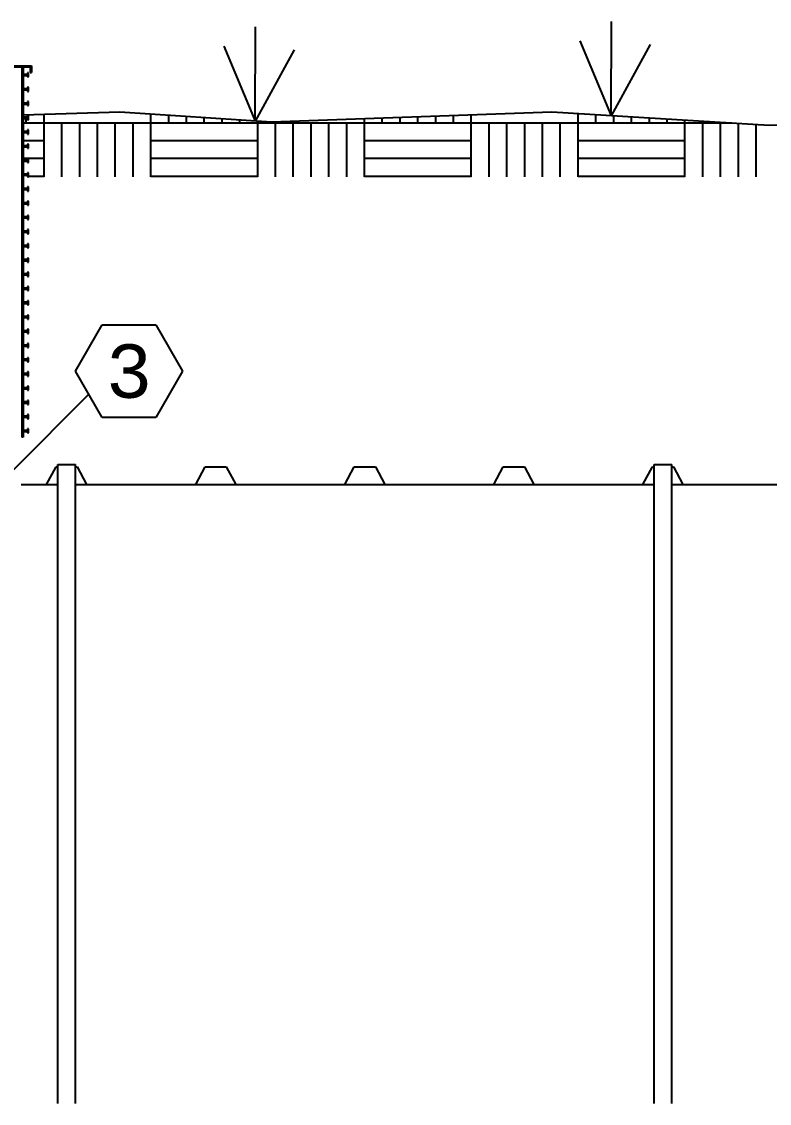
# Model space of a CAD drawing. Extents: x -13 to 326, y -81 to 129.
# Drawn here: x 71.2 to 155.2, y -10.5 to 111.1 of the extents above; entities that cross this region are included whole.
import ezdxf
from ezdxf.enums import TextEntityAlignment as Align

# ---------------------------------------------------------------- set-up
doc = ezdxf.new("R2010")
doc.units = 0
doc.header["$MEASUREMENT"] = 0
doc.layers.add('2', color=7, linetype='Continuous')
doc.styles.get("Standard").update_dxf_attribs({"font": 'monotxt.shx'})

msp = doc.modelspace()

# ---------------------------------------------------------------- linework, layer by layer
at = {"layer": '2', "color": 5, "linetype": 'Continuous'}
for p, q in [((137.44, 100.5), (137.49, 111.08)), ((97.44, 99.91), (97.49, 110.49)), ((93.93, 108.34), (97.44, 99.91)), ((133.93, 108.93), (137.44, 100.5)), ((141.84, 108.5), (137.44, 100.5)), ((101.84, 107.91), (97.44, 99.91)), ((46.8, 106.1), (72.3, 106.1)), ((46.91, 105.99), (72.18, 105.99)), ((71.23, 105.99), (71.23, 64.36)), ((71.36, 105.99), (71.36, 64.36)), ((72.18, 105.99), (72.18, 105.35)), ((72.3, 106.1), (72.3, 105.35)), ((71.88, 105.15), (71.36, 105.15)), ((71.36, 105.04), (71.88, 105.04)), ((71.88, 105.32), (71.88, 105.15)), ((71.99, 105.32), (71.88, 105.32)), ((71.88, 105.04), (71.88, 104.87)), ((71.88, 104.87), (71.99, 104.87)), ((71.99, 104.87), (71.99, 105.32)), ((72.18, 105.35), (72.3, 105.35)), ((71.88, 103.53), (71.36, 103.53)), ((71.36, 103.41), (71.88, 103.41)), ((71.88, 103.7), (71.88, 103.53)), ((71.99, 103.7), (71.88, 103.7)), ((71.88, 103.41), (71.88, 103.24)), ((71.99, 103.24), (71.99, 103.7)), ((71.88, 103.24), (71.99, 103.24)), ((71.88, 101.93), (71.36, 101.93)), ((71.36, 101.81), (71.88, 101.81)), ((71.36, 100.62), (82.25, 100.94)), ((71.88, 102.1), (71.88, 101.93)), ((71.99, 102.1), (71.88, 102.1)), ((71.88, 101.81), (71.88, 101.64)), ((71.88, 101.64), (71.99, 101.64)), ((71.99, 101.64), (71.99, 102.1)), ((82.25, 100.94), (99.29, 99.83)), ((99.29, 99.83), (130.77, 100.94)), ((130.77, 100.94), (155.21, 99.46)), ((71.88, 100.33), (71.36, 100.33)), ((71.36, 100.21), (71.88, 100.21)), ((71.36, 99.72), (73.73, 99.72)), ((71.73, 99.72), (71.73, 100.21)), ((71.88, 100.5), (71.88, 100.33)), ((71.99, 100.5), (71.88, 100.5)), ((71.88, 100.21), (71.88, 100.04)), ((71.88, 100.04), (71.99, 100.04)), ((71.99, 100.04), (71.99, 100.5)), ((73.73, 99.72), (73.73, 100.69)), ((73.73, 99.72), (85.73, 99.72)), ((73.73, 93.64), (73.73, 99.72)), ((75.73, 93.64), (75.73, 99.72)), ((77.73, 93.64), (77.73, 99.72)), ((79.73, 93.64), (79.73, 99.72)), ((81.73, 93.64), (81.73, 99.72)), ((83.73, 93.64), (83.73, 99.72)), ((85.73, 99.72), (85.73, 100.72)), ((85.73, 99.72), (97.73, 99.72)), ((85.73, 93.64), (85.73, 99.72)), ((87.73, 99.72), (87.73, 100.59)), ((89.73, 99.72), (89.73, 100.46)), ((91.73, 99.72), (91.73, 100.33)), ((93.73, 99.72), (93.73, 100.19)), ((95.73, 99.72), (95.73, 100.06)), ((97.73, 99.72), (97.73, 99.93)), ((97.73, 99.72), (109.73, 99.72)), ((97.73, 93.64), (97.73, 99.72)), ((99.73, 93.64), (99.73, 99.72)), ((101.73, 93.64), (101.73, 99.72)), ((103.73, 93.64), (103.73, 99.72)), ((105.73, 93.64), (105.73, 99.72)), ((107.73, 93.64), (107.73, 99.72)), ((109.73, 99.72), (109.73, 100.2)), ((109.73, 99.72), (121.73, 99.72)), ((109.73, 93.64), (109.73, 99.72)), ((111.73, 99.72), (111.73, 100.27)), ((113.73, 99.72), (113.73, 100.34)), ((115.73, 99.72), (115.73, 100.41)), ((117.73, 99.72), (117.73, 100.48)), ((119.73, 99.72), (119.73, 100.55)), ((121.73, 99.72), (121.73, 100.62)), ((121.73, 99.72), (133.73, 99.72)), ((121.73, 93.64), (121.73, 99.72)), ((123.73, 93.64), (123.73, 99.72)), ((125.73, 93.64), (125.73, 99.72)), ((127.73, 93.64), (127.73, 99.72)), ((129.73, 93.64), (129.73, 99.72)), ((131.73, 93.64), (131.73, 99.72)), ((133.73, 99.72), (133.73, 100.76)), ((133.73, 99.72), (145.73, 99.72)), ((133.73, 93.64), (133.73, 99.72)), ((135.73, 99.72), (135.73, 100.64)), ((137.73, 99.72), (137.73, 100.52)), ((139.73, 99.72), (139.73, 100.4)), ((141.73, 99.72), (141.73, 100.28)), ((143.73, 99.72), (143.73, 100.16)), ((145.73, 99.72), (145.73, 100.04)), ((145.73, 99.72), (151.01, 99.72)), ((145.73, 93.64), (145.73, 99.72)), ((147.73, 93.64), (147.73, 99.72)), ((149.73, 93.64), (149.73, 99.72)), ((155.21, 99.46), (173.1, 100.07)), ((71.88, 98.73), (71.36, 98.73)), ((71.36, 98.61), (71.88, 98.61)), ((71.88, 98.9), (71.88, 98.73)), ((71.99, 98.9), (71.88, 98.9)), ((71.88, 98.61), (71.88, 98.44)), ((71.99, 98.44), (71.99, 98.9)), ((151.73, 93.64), (151.73, 99.67)), ((153.73, 93.64), (153.73, 99.55)), ((71.36, 97.72), (73.73, 97.72)), ((71.88, 98.44), (71.99, 98.44)), ((71.88, 97.3), (71.88, 97.13)), ((71.99, 97.3), (71.88, 97.3)), ((71.99, 96.84), (71.99, 97.3)), ((85.73, 97.72), (97.73, 97.72)), ((109.73, 97.72), (121.73, 97.72)), ((133.73, 97.72), (145.73, 97.72)), ((71.88, 97.13), (71.36, 97.13)), ((71.36, 97.01), (71.88, 97.01)), ((71.88, 97.01), (71.88, 96.84)), ((71.88, 96.84), (71.99, 96.84)), ((71.36, 95.72), (73.73, 95.72)), ((71.88, 95.53), (71.36, 95.53)), ((71.36, 95.41), (71.88, 95.41)), ((71.88, 95.7), (71.88, 95.53)), ((71.99, 95.7), (71.88, 95.7)), ((71.88, 95.41), (71.88, 95.24)), ((71.88, 95.24), (71.99, 95.24)), ((71.99, 95.24), (71.99, 95.7)), ((85.73, 95.72), (97.73, 95.72)), ((109.73, 95.72), (121.73, 95.72)), ((133.73, 95.72), (145.73, 95.72)), ((71.88, 93.93), (71.36, 93.93)), ((71.36, 93.81), (71.88, 93.81)), ((71.88, 94.1), (71.88, 93.93)), ((71.99, 94.1), (71.88, 94.1)), ((71.88, 93.81), (71.88, 93.64)), ((71.88, 93.64), (71.99, 93.64)), ((71.99, 93.64), (71.99, 94.1)), ((71.99, 93.72), (73.73, 93.72)), ((85.73, 93.72), (97.73, 93.72)), ((109.73, 93.72), (121.73, 93.72)), ((133.73, 93.72), (145.73, 93.72)), ((71.88, 92.5), (71.88, 92.33)), ((71.99, 92.5), (71.88, 92.5)), ((71.99, 92.04), (71.99, 92.5)), ((71.88, 92.33), (71.36, 92.33)), ((71.36, 92.21), (71.88, 92.21)), ((71.88, 92.21), (71.88, 92.04)), ((71.88, 92.04), (71.99, 92.04)), ((71.88, 90.73), (71.36, 90.73)), ((71.36, 90.61), (71.88, 90.61)), ((71.88, 90.9), (71.88, 90.73)), ((71.99, 90.9), (71.88, 90.9)), ((71.88, 90.61), (71.88, 90.44)), ((71.88, 90.44), (71.99, 90.44)), ((71.99, 90.44), (71.99, 90.9)), ((71.88, 89.13), (71.36, 89.13)), ((71.36, 89.01), (71.88, 89.01)), ((71.88, 89.3), (71.88, 89.13)), ((71.99, 89.3), (71.88, 89.3)), ((71.88, 89.01), (71.88, 88.84)), ((71.88, 88.84), (71.99, 88.84)), ((71.99, 88.84), (71.99, 89.3)), ((71.88, 87.7), (71.88, 87.53)), ((71.99, 87.7), (71.88, 87.7)), ((71.99, 87.24), (71.99, 87.7)), ((71.88, 87.53), (71.36, 87.53)), ((71.36, 87.41), (71.88, 87.41)), ((71.88, 87.41), (71.88, 87.24)), ((71.88, 87.24), (71.99, 87.24)), ((71.88, 85.93), (71.36, 85.93)), ((71.36, 85.81), (71.88, 85.81)), ((71.88, 86.1), (71.88, 85.93)), ((71.99, 86.1), (71.88, 86.1)), ((71.88, 85.81), (71.88, 85.64)), ((71.88, 85.64), (71.99, 85.64)), ((71.99, 85.64), (71.99, 86.1)), ((71.88, 84.33), (71.36, 84.33)), ((71.36, 84.21), (71.88, 84.21)), ((71.88, 84.5), (71.88, 84.33)), ((71.99, 84.5), (71.88, 84.5)), ((71.88, 84.21), (71.88, 84.04)), ((71.88, 84.04), (71.99, 84.04)), ((71.99, 84.04), (71.99, 84.5)), ((71.88, 82.73), (71.36, 82.73)), ((71.88, 82.9), (71.88, 82.73)), ((71.99, 82.9), (71.88, 82.9)), ((71.99, 82.44), (71.99, 82.9)), ((71.36, 82.61), (71.88, 82.61)), ((71.88, 82.61), (71.88, 82.44)), ((71.88, 82.44), (71.99, 82.44)), ((71.88, 81.13), (71.36, 81.13)), ((71.36, 81.01), (71.88, 81.01)), ((71.88, 81.3), (71.88, 81.13)), ((71.99, 81.3), (71.88, 81.3)), ((71.88, 81.01), (71.88, 80.84)), ((71.88, 80.84), (71.99, 80.84)), ((71.99, 80.84), (71.99, 81.3)), ((71.88, 79.53), (71.36, 79.53)), ((71.36, 79.41), (71.88, 79.41)), ((71.88, 79.7), (71.88, 79.53)), ((71.99, 79.7), (71.88, 79.7)), ((71.88, 79.41), (71.88, 79.24)), ((71.88, 79.24), (71.99, 79.24)), ((71.99, 79.24), (71.99, 79.7)), ((71.88, 77.93), (71.36, 77.93)), ((71.88, 78.1), (71.88, 77.93)), ((71.99, 78.1), (71.88, 78.1)), ((71.99, 77.64), (71.99, 78.1)), ((71.36, 77.81), (71.88, 77.81)), ((71.88, 77.81), (71.88, 77.64)), ((71.88, 77.64), (71.99, 77.64)), ((77.27, 71.8), (80.27, 76.99)), ((80.27, 76.99), (86.27, 76.99)), ((86.27, 76.99), (89.27, 71.8)), ((71.88, 76.33), (71.36, 76.33)), ((71.36, 76.21), (71.88, 76.21)), ((71.88, 76.5), (71.88, 76.33)), ((71.99, 76.5), (71.88, 76.5)), ((71.88, 76.21), (71.88, 76.04)), ((71.88, 76.04), (71.99, 76.04)), ((71.99, 76.04), (71.99, 76.5)), ((71.88, 74.73), (71.36, 74.73)), ((71.36, 74.61), (71.88, 74.61)), ((71.88, 74.9), (71.88, 74.73)), ((71.99, 74.9), (71.88, 74.9)), ((71.88, 74.61), (71.88, 74.44)), ((71.88, 74.44), (71.99, 74.44)), ((71.99, 74.44), (71.99, 74.9)), ((71.88, 73.13), (71.36, 73.13)), ((71.36, 73.01), (71.88, 73.01)), ((71.88, 73.3), (71.88, 73.13)), ((71.99, 73.3), (71.88, 73.3)), ((71.88, 73.01), (71.88, 72.84)), ((71.99, 72.84), (71.99, 73.3)), ((71.88, 72.84), (71.99, 72.84)), ((80.27, 66.6), (77.27, 71.8)), ((89.27, 71.8), (86.27, 66.6)), ((71.88, 71.53), (71.36, 71.53)), ((71.36, 71.41), (71.88, 71.41)), ((71.88, 71.7), (71.88, 71.53)), ((71.99, 71.7), (71.88, 71.7)), ((71.88, 71.41), (71.88, 71.24)), ((71.88, 71.24), (71.99, 71.24)), ((71.99, 71.24), (71.99, 71.7)), ((71.88, 69.93), (71.36, 69.93)), ((71.36, 69.81), (71.88, 69.81)), ((71.99, 70.1), (71.88, 70.1)), ((71.88, 70.1), (71.88, 69.93)), ((71.88, 69.81), (71.88, 69.64)), ((71.88, 69.64), (71.99, 69.64)), ((71.99, 69.64), (71.99, 70.1)), ((70.28, 60.71), (78.77, 69.2)), ((71.88, 68.33), (71.36, 68.33)), ((71.36, 68.21), (71.88, 68.21)), ((71.88, 68.5), (71.88, 68.33)), ((71.99, 68.5), (71.88, 68.5)), ((71.88, 68.21), (71.88, 68.04)), ((71.99, 68.04), (71.99, 68.5)), ((71.88, 68.04), (71.99, 68.04)), ((71.99, 66.9), (71.88, 66.9)), ((71.88, 66.9), (71.88, 66.73)), ((71.99, 66.44), (71.99, 66.9)), ((71.88, 66.73), (71.36, 66.73)), ((71.36, 66.61), (71.88, 66.61)), ((71.88, 66.61), (71.88, 66.44)), ((71.88, 66.44), (71.99, 66.44)), ((86.27, 66.6), (80.27, 66.6)), ((71.88, 65.13), (71.36, 65.13)), ((71.36, 65.01), (71.88, 65.01)), ((71.88, 65.3), (71.88, 65.13)), ((71.99, 65.3), (71.88, 65.3)), ((71.88, 65.01), (71.88, 64.84)), ((71.88, 64.84), (71.99, 64.84)), ((71.99, 64.84), (71.99, 65.3)), ((71.36, 64.36), (71.23, 64.36)), ((74.01, 59.04), (75.07, 61.04)), ((75.07, 61.04), (75.27, 61.04)), ((75.27, -10.52), (75.27, 61.29)), ((75.27, 61.29), (77.25, 61.29)), ((77.25, -10.52), (77.25, 61.29)), ((77.25, 61.04), (77.45, 61.04)), ((77.45, 61.04), (78.51, 59.04)), ((90.76, 59.04), (91.82, 61.04)), ((91.82, 61.04), (94.2, 61.04)), ((94.2, 61.04), (95.26, 59.04)), ((107.51, 59.04), (108.57, 61.04)), ((108.57, 61.04), (110.95, 61.04)), ((110.95, 61.04), (112.01, 59.04)), ((124.26, 59.04), (125.32, 61.04)), ((125.32, 61.04), (127.7, 61.04)), ((127.7, 61.04), (128.76, 59.04)), ((141.01, 59.04), (142.07, 61.04)), ((142.07, 61.04), (142.27, 61.04)), ((142.27, -10.52), (142.27, 61.29)), ((142.27, 61.29), (144.25, 61.29)), ((144.25, -10.52), (144.25, 61.29)), ((144.25, 61.04), (144.45, 61.04)), ((144.45, 61.04), (145.51, 59.04)), ((71.17, 59.04), (75.27, 59.04)), ((77.25, 59.04), (142.27, 59.04)), ((144.25, 59.04), (173.23, 59.04))]:
    msp.add_line(p, q, dxfattribs=at)

# ---------------------------------------------------------------- texts
msp.add_text('3', height=6, dxfattribs=at).set_placement((83.27, 71.8), align=Align.MIDDLE_CENTER)

doc.saveas('drawing.dxf')
